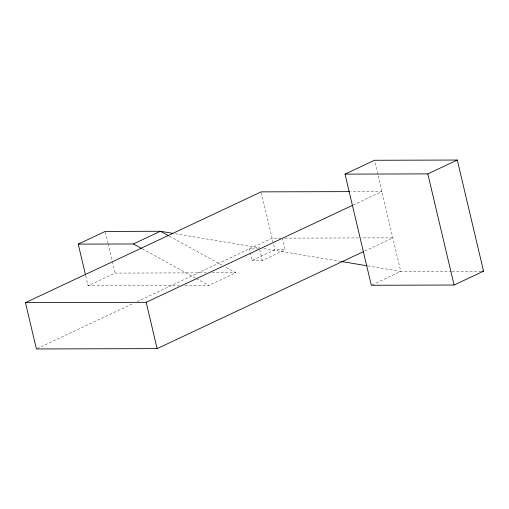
<?xml version="1.0" encoding="UTF-8"?>
<svg xmlns="http://www.w3.org/2000/svg" width="509" height="509" viewBox="0 0 509 509"><rect width="100%" height="100%" fill="white"/><g stroke="black" fill="none" stroke-linecap="round" stroke-linejoin="round"><path stroke-width="0.38" stroke-dasharray="2.54 1.91" d="M85.703 275.757L88.076 285.791L115.085 273.098L206.425 272.849M37.119 348.62L133.409 303.364M137.004 301.672L272.099 238.18L281.706 238.155M353.138 205.044L381.877 191.537L350.905 191.619M258.788 248.92L249.181 248.946L251.917 260.525L274.835 249.754L285.18 249.728L282.629 238.925M184.977 285.524L208.805 285.46L235.813 272.767L224.749 266.671M251.917 260.525L262.269 260.5L285.18 249.728M364.8 251.013L392.827 237.843L361.059 237.932M372.022 284.925L400.761 271.418L451.222 271.278M284.805 238.142L360.264 237.932M452.011 271.278L481.972 271.195M211.986 272.83L235.813 272.767M88.076 285.791L179.416 285.543M175.3 233.752L259.844 247.877M263.764 248.532L340.483 261.346M367.886 265.927L400.761 271.418L374.853 161.817M169.414 236.214L221.981 265.151M142.405 248.907L195.666 278.226M196.359 278.608L208.805 285.46M261.333 192.637L274.835 249.754M259.711 249.69L262.269 260.5M105.414 232.193L107.972 242.997M108.15 243.773L112.165 260.748M112.349 261.524L115.085 273.098"/><path stroke-width="0.76" d="M85.525 274.987L78.227 244.116L105.229 231.423L160.424 231.271L172.952 233.364M78.227 244.116L133.415 243.964L160.424 231.271L168.721 235.839M363.362 251.688L157.128 348.62L36.4 348.958L25.45 302.645L261.149 191.868L349.314 191.626M345.026 174.123L374.49 160.271L457.279 160.042L483.55 271.189L454.085 285.034L371.303 285.263L345.026 174.123L427.814 173.893L457.279 160.042M25.45 302.645L146.178 302.308L352.419 205.381M481.972 271.195L483.55 271.189M341.265 261.48L367.104 265.793M133.415 243.964L141.718 248.532M427.814 173.893L454.085 285.034M146.178 302.308L157.128 348.62"/></g></svg>
